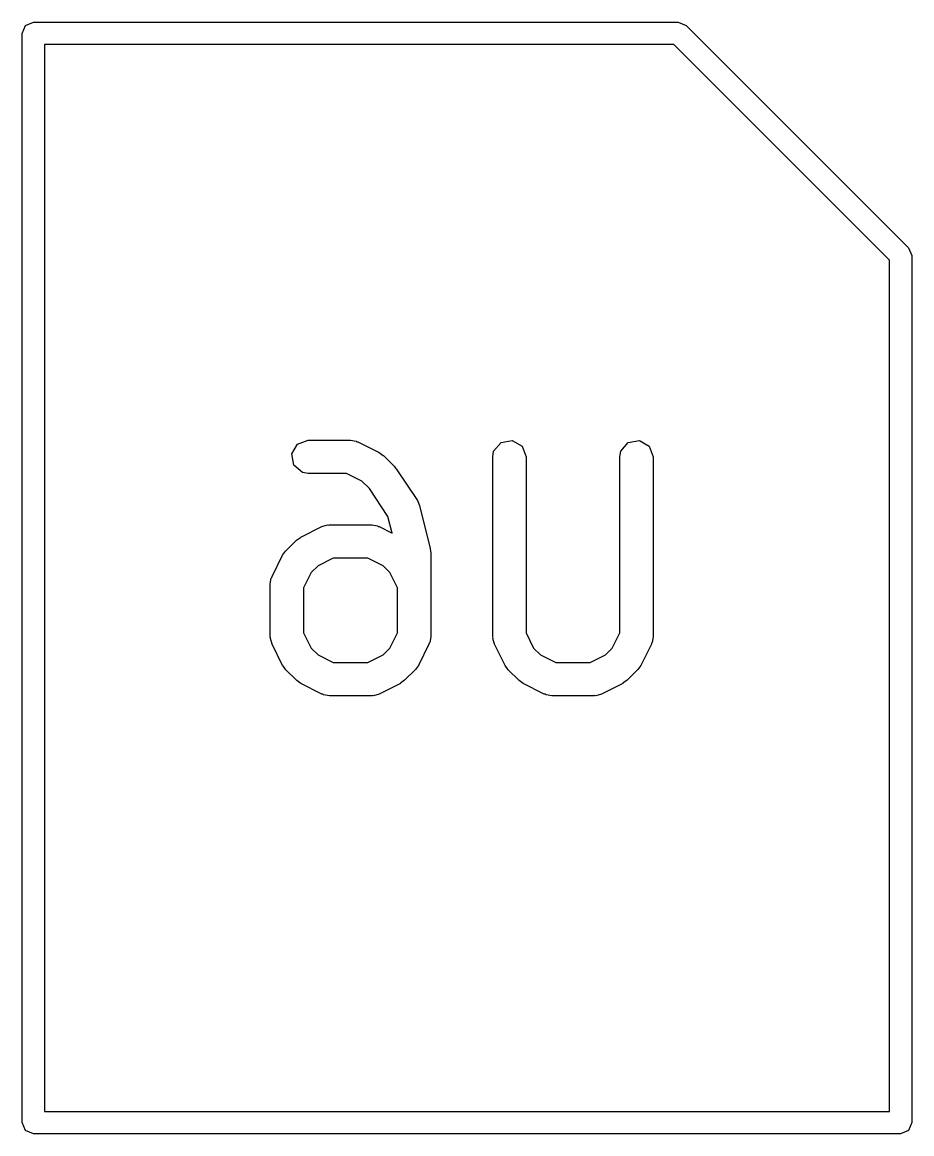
# Model space of a CAD drawing. Extents: x 0.71 to 2.8, y 0.02 to 3.49.
# Drawn here: x 2.4713 to 2.6287, y 2.1016 to 2.2984 of the extents above; entities that cross this region are included whole.
import ezdxf

# ---------------------------------------------------------------- set-up
doc = ezdxf.new("R2010")
doc.units = 0
doc.header["$MEASUREMENT"] = 0
doc.layers.add('BLACK', color=7, linetype='CONTINUOUS')

msp = doc.modelspace()

# ---------------------------------------------------------------- linework, layer by layer
at = {"layer": 'BLACK', "linetype": 'CONTINUOUS'}
for p, q in [((2.47126, 2.29646), (2.47184, 2.29785)), ((2.47184, 2.29785), (2.47323, 2.29843)), ((2.47323, 2.29843), (2.5874, 2.29843)), ((2.5874, 2.29843), (2.58879, 2.29785)), ((2.58879, 2.29785), (2.62816, 2.25848)), ((2.47126, 2.10354), (2.47126, 2.29646)), ((2.4752, 2.29449), (2.4752, 2.10551)), ((2.58659, 2.29449), (2.4752, 2.29449)), ((2.6248, 2.25627), (2.58659, 2.29449)), ((2.62816, 2.25848), (2.62874, 2.25709)), ((2.6248, 2.10551), (2.6248, 2.25627)), ((2.62874, 2.25709), (2.62874, 2.10354)), ((2.51897, 2.22198), (2.51998, 2.22373)), ((2.51998, 2.22373), (2.52188, 2.22442)), ((2.52188, 2.22442), (2.52938, 2.22442)), ((2.52938, 2.22442), (2.53039, 2.22424)), ((2.53039, 2.22424), (2.53052, 2.22413)), ((2.53052, 2.22413), (2.5307, 2.2241)), ((2.5307, 2.2241), (2.53445, 2.22223)), ((2.55472, 2.22247), (2.55602, 2.22402)), ((2.55602, 2.22402), (2.55801, 2.22437)), ((2.55801, 2.22437), (2.55976, 2.22336)), ((2.55976, 2.22336), (2.56045, 2.22146)), ((2.57722, 2.22247), (2.57852, 2.22402)), ((2.57852, 2.22402), (2.58051, 2.22437)), ((2.58051, 2.22437), (2.58226, 2.22336)), ((2.58226, 2.22336), (2.58295, 2.22146)), ((2.51932, 2.21999), (2.51897, 2.22198)), ((2.53445, 2.22223), (2.53516, 2.2217)), ((2.53516, 2.2217), (2.53521, 2.22168)), ((2.53521, 2.22168), (2.53709, 2.2198)), ((2.55455, 2.22146), (2.55472, 2.22247)), ((2.55455, 2.18959), (2.55455, 2.22146)), ((2.56045, 2.22146), (2.56045, 2.19029)), ((2.57704, 2.22146), (2.57722, 2.22247)), ((2.57704, 2.19029), (2.57704, 2.22146)), ((2.58295, 2.22146), (2.58295, 2.18959)), ((2.52087, 2.21869), (2.51932, 2.21999)), ((2.52188, 2.21851), (2.52087, 2.21869)), ((2.53709, 2.2198), (2.53735, 2.21943)), ((2.53735, 2.21943), (2.53746, 2.21935)), ((2.53746, 2.21935), (2.54121, 2.21373)), ((2.52868, 2.21851), (2.52188, 2.21851)), ((2.53138, 2.21716), (2.52868, 2.21851)), ((2.53271, 2.21583), (2.53138, 2.21716)), ((2.53601, 2.21088), (2.53271, 2.21583)), ((2.54121, 2.21373), (2.54161, 2.21282)), ((2.54161, 2.21282), (2.54162, 2.21281)), ((2.54162, 2.21281), (2.54349, 2.20531)), ((2.53674, 2.20796), (2.53601, 2.21088)), ((2.52056, 2.20723), (2.52431, 2.20911)), ((2.52431, 2.20911), (2.52529, 2.2094)), ((2.52529, 2.2094), (2.52546, 2.20936)), ((2.52546, 2.20936), (2.52563, 2.20942)), ((2.52563, 2.20942), (2.53313, 2.20942)), ((2.53313, 2.20942), (2.53414, 2.20924)), ((2.53414, 2.20924), (2.53427, 2.20913)), ((2.53427, 2.20913), (2.53445, 2.20911)), ((2.53445, 2.20911), (2.53674, 2.20796)), ((2.51979, 2.20668), (2.52051, 2.20719)), ((2.52051, 2.20719), (2.52056, 2.20723)), ((2.51792, 2.2048), (2.51979, 2.20668)), ((2.54349, 2.20531), (2.54353, 2.20472)), ((2.51549, 2.20029), (2.51736, 2.20404)), ((2.51736, 2.20404), (2.51789, 2.20475)), ((2.51789, 2.20475), (2.51792, 2.2048)), ((2.52633, 2.20351), (2.52363, 2.20216)), ((2.53243, 2.20351), (2.52633, 2.20351)), ((2.53513, 2.20216), (2.53243, 2.20351)), ((2.54353, 2.20472), (2.54358, 2.20459)), ((2.54358, 2.20459), (2.54358, 2.18959)), ((2.52243, 2.20097), (2.52108, 2.19827)), ((2.52363, 2.20216), (2.52243, 2.20097)), ((2.53632, 2.20097), (2.53513, 2.20216)), ((2.53767, 2.19827), (2.53632, 2.20097)), ((2.51518, 2.19897), (2.51535, 2.19998)), ((2.51518, 2.18959), (2.51518, 2.19897)), ((2.51535, 2.19998), (2.51547, 2.20011)), ((2.51547, 2.20011), (2.51549, 2.20029)), ((2.52108, 2.19827), (2.52108, 2.19029)), ((2.53767, 2.19029), (2.53767, 2.19827)), ((2.51524, 2.18943), (2.51518, 2.18959)), ((2.5152, 2.18926), (2.51524, 2.18943)), ((2.51549, 2.18827), (2.5152, 2.18926)), ((2.52108, 2.19029), (2.52243, 2.18759)), ((2.53632, 2.18759), (2.53767, 2.19029)), ((2.54358, 2.18959), (2.5434, 2.18858)), ((2.55461, 2.18943), (2.55455, 2.18959)), ((2.55457, 2.18926), (2.55461, 2.18943)), ((2.55486, 2.18827), (2.55457, 2.18926)), ((2.56045, 2.19029), (2.5618, 2.18759)), ((2.57569, 2.18759), (2.57704, 2.19029)), ((2.58295, 2.18959), (2.58277, 2.18858)), ((2.51736, 2.18452), (2.51549, 2.18827)), ((2.52243, 2.18759), (2.52363, 2.1864)), ((2.53513, 2.1864), (2.53632, 2.18759)), ((2.54327, 2.18827), (2.54139, 2.18452)), ((2.54329, 2.18845), (2.54327, 2.18827)), ((2.5434, 2.18858), (2.54329, 2.18845)), ((2.55673, 2.18452), (2.55486, 2.18827)), ((2.5618, 2.18759), (2.563, 2.1864)), ((2.5745, 2.1864), (2.57569, 2.18759)), ((2.58264, 2.18827), (2.58076, 2.18452)), ((2.58266, 2.18845), (2.58264, 2.18827)), ((2.58277, 2.18858), (2.58266, 2.18845)), ((2.52363, 2.1864), (2.52633, 2.18505)), ((2.53243, 2.18505), (2.53513, 2.1864)), ((2.563, 2.1864), (2.5657, 2.18505)), ((2.5718, 2.18505), (2.5745, 2.1864)), ((2.51741, 2.18448), (2.51736, 2.18452)), ((2.51792, 2.18376), (2.51741, 2.18448)), ((2.51979, 2.18188), (2.51792, 2.18376)), ((2.52633, 2.18505), (2.53243, 2.18505)), ((2.54084, 2.18376), (2.53896, 2.18188)), ((2.54087, 2.18381), (2.54084, 2.18376)), ((2.54139, 2.18452), (2.54087, 2.18381)), ((2.55678, 2.18448), (2.55673, 2.18452)), ((2.55729, 2.18376), (2.55678, 2.18448)), ((2.55916, 2.18188), (2.55729, 2.18376)), ((2.5657, 2.18505), (2.5718, 2.18505)), ((2.58021, 2.18376), (2.57833, 2.18188)), ((2.58024, 2.18381), (2.58021, 2.18376)), ((2.58076, 2.18452), (2.58024, 2.18381)), ((2.51985, 2.18185), (2.51979, 2.18188)), ((2.52056, 2.18133), (2.51985, 2.18185)), ((2.52431, 2.17945), (2.52056, 2.18133)), ((2.5382, 2.18133), (2.53445, 2.17945)), ((2.53824, 2.18137), (2.5382, 2.18133)), ((2.53896, 2.18188), (2.53824, 2.18137)), ((2.55922, 2.18185), (2.55916, 2.18188)), ((2.55993, 2.18133), (2.55922, 2.18185)), ((2.56368, 2.17945), (2.55993, 2.18133)), ((2.57757, 2.18133), (2.57382, 2.17945)), ((2.57761, 2.18137), (2.57757, 2.18133)), ((2.57833, 2.18188), (2.57761, 2.18137)), ((2.52448, 2.17943), (2.52431, 2.17945)), ((2.52462, 2.17932), (2.52448, 2.17943)), ((2.52563, 2.17914), (2.52462, 2.17932)), ((2.53445, 2.17945), (2.53346, 2.17916)), ((2.56385, 2.17943), (2.56368, 2.17945)), ((2.56399, 2.17932), (2.56385, 2.17943)), ((2.565, 2.17914), (2.56399, 2.17932)), ((2.57382, 2.17945), (2.57283, 2.17916)), ((2.53313, 2.17914), (2.52563, 2.17914)), ((2.53329, 2.1792), (2.53313, 2.17914)), ((2.53346, 2.17916), (2.53329, 2.1792)), ((2.5725, 2.17914), (2.565, 2.17914)), ((2.57266, 2.1792), (2.5725, 2.17914)), ((2.57283, 2.17916), (2.57266, 2.1792)), ((2.4752, 2.10551), (2.6248, 2.10551)), ((2.47184, 2.10215), (2.47126, 2.10354)), ((2.62874, 2.10354), (2.62816, 2.10215)), ((2.47323, 2.10157), (2.47184, 2.10215)), ((2.62677, 2.10157), (2.47323, 2.10157)), ((2.62816, 2.10215), (2.62677, 2.10157))]:
    msp.add_line(p, q, dxfattribs=at)

doc.saveas('drawing.dxf')
